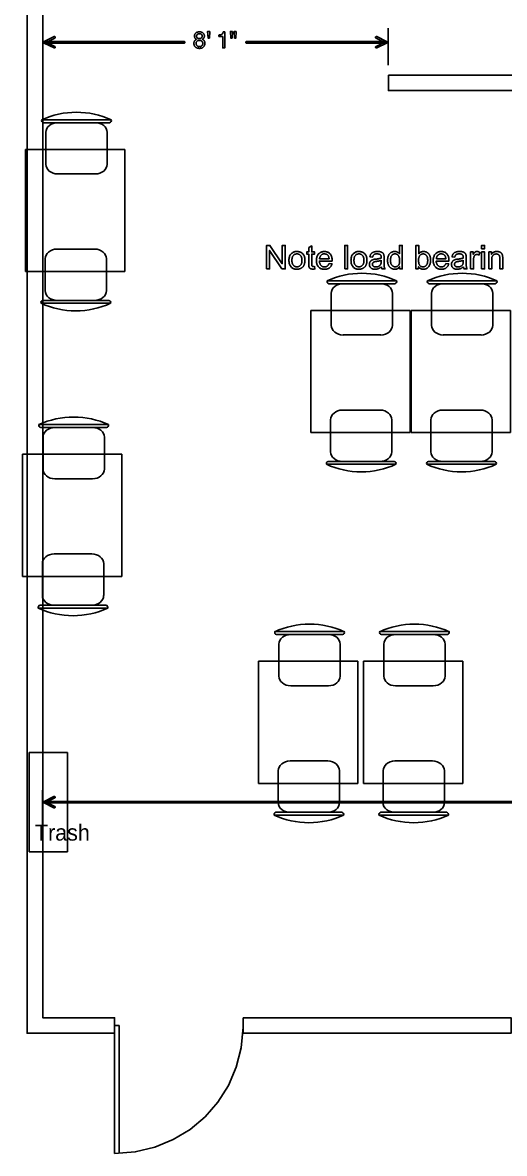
# Model space of a CAD drawing. Header units: inches. Extents: x -1 to 396, y -34 to 687.
# Drawn here: x -1.3 to 133.8, y -33.7 to 283.4 of the extents above; entities that cross this region are included whole.
import ezdxf

# ---------------------------------------------------------------- set-up
doc = ezdxf.new("R2010")
doc.units = ezdxf.units.IN
doc.header["$MEASUREMENT"] = 0
for name, color, linetype in [('AL_EQUIPMENT', 6, 'Continuous'), ('AL_LABELS', 1, 'Continuous'), ('AL_LINEWORK', 30, 'Continuous'), ('DIMENSIONS', 9, 'Continuous'), ('DOORS', 3, 'Continuous'), ('NOTES', 1, 'Continuous'), ('WALLS', 7, 'Continuous'), ('WINDOWS', 5, 'Continuous')]:
    doc.layers.add(name, color=color, linetype=linetype)

# ---------------------------------------------------------------- blocks, each defined once
blk = doc.blocks.new('AL_Table_2_Top', base_point=(558.22, -1036.11))
for p, q in [((540.12, -1024.25), (540.12, -1047.96)), ((540.12, -1024.25), (575.7, -1024.25)), ((575.7, -1024.25), (575.7, -1047.96)), ((531.47, -1044.06), (531.47, -1027.47)), ((532.33, -1043.63), (532.33, -1027.9)), ((535.13, -1028.45), (544.68, -1028.45)), ((581.31, -1028.61), (571.76, -1028.61)), ((584.1, -1028.07), (584.1, -1043.8)), ((584.96, -1027.64), (584.96, -1044.23)), ((547.27, -1040.27), (547.27, -1031.26)), ((569.16, -1031.43), (569.16, -1040.44)), ((535.13, -1043.09), (544.68, -1043.09)), ((581.31, -1043.25), (571.76, -1043.25)), ((540.12, -1047.96), (575.7, -1047.96))]:
    blk.add_line(p, q)
for centre, radius, start, end in [((546, -1035.77), 16.72, 150.2762, 209.7238), ((531.68, -1028.13), 0.685, 19.1426, 107.9912), ((535.11, -1031.23), 2.78, 89.773, 181.1087), ((544.4, -1031.33), 2.88, 1.3036, 89.5947), ((572.04, -1031.49), 2.88, 90.4055, 178.7039), ((581.32, -1031.4), 2.78, 358.8835, 90.2271), ((584.75, -1028.29), 0.685, 72.0088, 160.8574), ((570.44, -1035.93), 16.72, 330.2762, 29.7238), ((535.11, -1040.3), 2.78, 178.8913, 270.227), ((544.4, -1040.21), 2.88, 270.4053, 358.6964), ((572.04, -1040.37), 2.88, 181.3036, 269.5947), ((581.32, -1040.47), 2.78, 269.773, 1.1087), ((531.68, -1043.41), 0.685, 252.0192, 340.8877), ((584.75, -1043.57), 0.685, 199.1426, 287.9912)]:
    blk.add_arc(centre, radius, start, end)

msp = doc.modelspace()

# ---------------------------------------------------------------- linework, layer by layer
at = {"layer": 'AL_LINEWORK'}
for p, q in [((0.52, 50.87), (0.52, 78.72)), ((0.52, 78.72), (11.29, 78.72)), ((11.29, 78.72), (11.29, 50.87)), ((11.29, 50.87), (0.52, 50.87))]:
    msp.add_line(p, q, dxfattribs=at)
at = {"layer": 'DIMENSIONS'}
for points in [[(4.36, 271.45), (4.36, 281.86)], [(101.19, 271.45), (101.19, 281.86)], [(4.34, 58.36), (4.34, 68.13)], [(136.67, 65.03), (130.2, 65.03), (124.21, 65.03), (118.57, 65.03), (113.18, 65.03), (107.92, 65.03), (102.67, 65.03), (97.33, 65.03), (91.77, 65.03), (91.4, 65.03), (91.09, 65.03), (90.83, 65.03), (90.6, 65.03), (90.39, 65.03), (90.19, 65.03), (89.96, 65.03), (89.7, 65.03), (89.39, 65.03), (89.02, 65.03), (74.49, 65.03), (61.17, 65.03), (49.13, 65.03), (38.42, 65.03), (29.09, 65.03), (21.19, 65.03), (14.79, 65.03), (9.94, 65.03), (6.69, 65.03), (5.09, 65.03), (5.05, 65.03), (5.02, 65.02), (4.98, 65.01), (4.95, 64.99), (4.93, 64.97), (4.9, 64.94), (4.89, 64.91), (4.87, 64.88), (4.86, 64.84), (4.86, 64.8), (4.86, 64.77), (4.87, 64.73), (4.89, 64.7), (4.9, 64.67), (4.93, 64.64), (4.95, 64.62), (4.98, 64.6), (5.02, 64.59), (5.05, 64.58), (5.09, 64.57), (5.09, 64.57), (6.69, 64.57), (9.94, 64.57), (14.79, 64.57), (21.19, 64.57), (29.09, 64.57), (38.42, 64.57), (49.13, 64.57), (61.17, 64.57), (74.49, 64.57), (89.02, 64.57), (89.39, 64.57), (89.7, 64.57), (89.96, 64.57), (90.19, 64.57), (90.39, 64.57), (90.6, 64.57), (90.83, 64.57), (91.09, 64.57), (91.4, 64.57), (91.77, 64.57), (97.33, 64.57), (102.67, 64.57), (107.92, 64.57), (113.18, 64.57), (118.57, 64.57), (124.21, 64.57), (130.2, 64.57), (136.67, 64.57)]]:
    msp.add_lwpolyline(points, dxfattribs=at)
for points in [[(7.53, 279.47), (4.77, 278.09), (4.36, 277.89), (4.77, 277.68), (7.53, 276.3), (7.56, 276.29), (7.6, 276.28), (7.64, 276.28), (7.67, 276.28), (7.7, 276.29), (7.74, 276.3), (7.77, 276.32), (7.79, 276.34), (7.82, 276.37), (7.84, 276.4), (7.85, 276.44), (7.86, 276.47), (7.86, 276.51), (7.86, 276.55), (7.85, 276.58), (7.84, 276.61), (7.82, 276.64), (7.79, 276.67), (7.77, 276.69), (7.74, 276.71), (4.97, 278.09), (4.97, 277.68), (7.74, 279.06), (7.77, 279.08), (7.79, 279.1), (7.82, 279.13), (7.84, 279.16), (7.85, 279.19), (7.86, 279.23), (7.86, 279.26), (7.86, 279.3), (7.85, 279.34), (7.84, 279.37), (7.82, 279.4), (7.79, 279.43), (7.77, 279.45), (7.74, 279.47), (7.7, 279.49), (7.67, 279.49), (7.64, 279.5), (7.6, 279.49), (7.56, 279.49), (7.53, 279.47)], [(47.52, 278.7), (47.48, 278.72), (47.43, 278.74), (47.39, 278.76), (47.35, 278.79), (47.31, 278.81), (47.28, 278.83), (47.24, 278.86), (47.21, 278.88), (47.18, 278.91), (47.15, 278.94), (47.11, 278.99), (47.06, 279.04), (47.03, 279.1), (47, 279.16), (46.97, 279.22), (46.95, 279.29), (46.93, 279.36), (46.92, 279.43), (46.91, 279.51), (46.91, 279.59), (46.91, 279.69), (46.92, 279.78), (46.94, 279.88), (46.96, 279.97), (47, 280.06), (47.04, 280.14), (47.08, 280.22), (47.14, 280.3), (47.2, 280.38), (47.27, 280.45), (47.35, 280.52), (47.43, 280.58), (47.52, 280.64), (47.61, 280.69), (47.71, 280.73), (47.82, 280.76), (47.93, 280.78), (48.05, 280.8), (48.17, 280.81), (48.31, 280.82), (48.43, 280.81), (48.55, 280.8), (48.67, 280.78), (48.78, 280.76), (48.88, 280.73), (48.98, 280.69), (49.07, 280.65), (49.16, 280.6), (49.24, 280.54), (49.32, 280.47), (49.39, 280.41), (49.45, 280.33), (49.51, 280.26), (49.56, 280.18), (49.6, 280.1), (49.63, 280.02), (49.66, 279.94), (49.67, 279.86), (49.69, 279.77), (49.69, 279.68), (49.69, 279.59), (49.68, 279.52), (49.67, 279.44), (49.65, 279.37), (49.64, 279.3), (49.61, 279.23), (49.58, 279.17), (49.55, 279.11), (49.52, 279.05), (49.47, 278.99), (49.45, 278.97), (49.42, 278.94), (49.39, 278.91), (49.36, 278.88), (49.32, 278.85), (49.28, 278.82), (49.24, 278.79), (49.2, 278.76), (49.15, 278.73), (49.1, 278.71), (49.16, 278.68), (49.21, 278.65), (49.26, 278.62), (49.31, 278.6), (49.35, 278.57), (49.4, 278.54), (49.44, 278.51), (49.48, 278.48), (49.51, 278.44), (49.54, 278.41), (49.6, 278.35), (49.65, 278.28), (49.7, 278.2), (49.74, 278.13), (49.77, 278.05), (49.8, 277.96), (49.82, 277.88), (49.83, 277.79), (49.84, 277.69), (49.84, 277.59), (49.84, 277.48), (49.83, 277.36), (49.81, 277.25), (49.78, 277.15), (49.74, 277.04), (49.7, 276.94), (49.65, 276.85), (49.59, 276.76), (49.52, 276.67), (49.44, 276.58), (49.36, 276.51), (49.27, 276.44), (49.17, 276.37), (49.07, 276.32), (48.96, 276.27), (48.85, 276.24), (48.72, 276.21), (48.59, 276.19), (48.46, 276.18), (48.31, 276.17), (48.19, 276.17), (48.06, 276.19), (47.94, 276.2), (47.82, 276.23), (47.71, 276.26), (47.6, 276.3), (47.49, 276.35), (47.39, 276.4), (47.3, 276.46), (47.2, 276.53), (47.12, 276.6), (47.04, 276.68), (46.97, 276.77), (46.91, 276.86), (46.86, 276.97), (46.82, 277.07), (46.79, 277.19), (46.77, 277.31), (46.75, 277.43), (46.75, 277.56), (46.75, 277.64), (46.76, 277.72), (46.77, 277.79), (46.78, 277.87), (46.8, 277.94), (46.82, 278), (46.84, 278.07), (46.87, 278.13), (46.91, 278.19), (46.94, 278.25), (46.98, 278.31), (47.03, 278.37), (47.08, 278.42), (47.13, 278.47), (47.19, 278.51), (47.25, 278.55), (47.31, 278.59), (47.38, 278.63), (47.45, 278.67), (47.52, 278.7)], [(48.29, 278.92), (48.37, 278.92), (48.44, 278.92), (48.5, 278.94), (48.57, 278.95), (48.63, 278.97), (48.68, 278.99), (48.74, 279.02), (48.79, 279.05), (48.83, 279.09), (48.88, 279.13), (48.92, 279.17), (48.95, 279.21), (48.98, 279.26), (49.01, 279.31), (49.04, 279.35), (49.05, 279.41), (49.07, 279.46), (49.08, 279.51), (49.09, 279.57), (49.09, 279.62), (49.09, 279.67), (49.08, 279.72), (49.07, 279.77), (49.06, 279.82), (49.04, 279.87), (49.02, 279.91), (48.99, 279.96), (48.96, 280), (48.93, 280.04), (48.89, 280.09), (48.84, 280.13), (48.8, 280.16), (48.75, 280.19), (48.69, 280.22), (48.63, 280.24), (48.57, 280.26), (48.5, 280.28), (48.43, 280.29), (48.35, 280.29), (48.27, 280.3), (48.19, 280.29), (48.12, 280.29), (48.05, 280.28), (47.98, 280.26), (47.92, 280.24), (47.86, 280.22), (47.81, 280.19), (47.76, 280.16), (47.72, 280.13), (47.68, 280.09), (47.65, 280.04), (47.62, 280), (47.59, 279.95), (47.57, 279.91), (47.55, 279.86), (47.53, 279.81), (47.52, 279.76), (47.51, 279.7), (47.5, 279.65), (47.5, 279.59), (47.5, 279.53), (47.51, 279.47), (47.52, 279.41), (47.54, 279.36), (47.56, 279.31), (47.58, 279.26), (47.62, 279.22), (47.65, 279.17), (47.69, 279.13), (47.74, 279.1), (47.78, 279.06), (47.83, 279.03), (47.89, 279), (47.94, 278.98), (47.99, 278.96), (48.05, 278.94), (48.11, 278.93), (48.17, 278.92), (48.23, 278.92), (48.29, 278.92)], [(51.19, 280.92), (51.08, 279.07), (50.72, 279.07), (50.61, 280.92), (51.19, 280.92)], [(53.76, 279.49), (53.76, 279.92), (53.88, 279.94), (53.99, 279.95), (54.09, 279.97), (54.19, 279.98), (54.28, 280), (54.36, 280.02), (54.43, 280.05), (54.5, 280.07), (54.56, 280.09), (54.61, 280.12), (54.66, 280.15), (54.71, 280.19), (54.75, 280.24), (54.79, 280.3), (54.82, 280.36), (54.86, 280.43), (54.89, 280.51), (54.92, 280.59), (54.95, 280.68), (54.98, 280.78), (55.42, 280.78), (55.42, 276.3), (54.82, 276.3), (54.82, 279.49), (53.76, 279.49)], [(57.55, 280.92), (57.46, 279.07), (57.08, 279.07), (56.98, 280.92), (57.55, 280.92)], [(58.63, 280.92), (58.53, 279.07), (58.15, 279.07), (58.06, 280.92), (58.63, 280.92)], [(98.02, 276.3), (100.78, 277.68), (101.19, 277.89), (100.78, 278.09), (98.02, 279.47), (97.99, 279.49), (97.95, 279.49), (97.92, 279.5), (97.88, 279.49), (97.85, 279.49), (97.81, 279.47), (97.78, 279.45), (97.76, 279.43), (97.73, 279.4), (97.71, 279.37), (97.7, 279.34), (97.69, 279.3), (97.69, 279.26), (97.69, 279.23), (97.7, 279.19), (97.71, 279.16), (97.73, 279.13), (97.76, 279.1), (97.78, 279.08), (97.82, 279.06), (100.58, 277.68), (100.58, 278.09), (97.82, 276.71), (97.78, 276.69), (97.76, 276.67), (97.73, 276.64), (97.71, 276.61), (97.7, 276.58), (97.69, 276.55), (97.69, 276.51), (97.69, 276.47), (97.7, 276.44), (97.71, 276.4), (97.73, 276.37), (97.76, 276.34), (97.78, 276.32), (97.81, 276.3), (97.85, 276.29), (97.88, 276.28), (97.92, 276.28), (97.95, 276.28), (97.99, 276.29), (98.02, 276.3)], [(5.1, 277.66), (5.53, 277.66), (6.21, 277.66), (7.18, 277.66), (8.45, 277.66), (10.07, 277.66), (12.07, 277.66), (14.48, 277.66), (17.34, 277.66), (20.66, 277.66), (24.49, 277.66), (26.48, 277.66), (28.11, 277.66), (29.46, 277.66), (30.62, 277.66), (31.66, 277.66), (32.66, 277.66), (33.71, 277.66), (34.88, 277.66), (36.25, 277.66), (37.91, 277.66), (39.23, 277.66), (40.3, 277.66), (41.15, 277.66), (41.81, 277.66), (42.33, 277.66), (42.74, 277.66), (43.08, 277.66), (43.38, 277.66), (43.68, 277.66), (44.01, 277.66), (44.05, 277.66), (44.08, 277.67), (44.12, 277.68), (44.15, 277.7), (44.17, 277.72), (44.2, 277.75), (44.22, 277.78), (44.23, 277.81), (44.24, 277.85), (44.24, 277.89), (44.24, 277.92), (44.23, 277.96), (44.22, 277.99), (44.2, 278.02), (44.17, 278.05), (44.15, 278.07), (44.12, 278.09), (44.08, 278.11), (44.05, 278.11), (44.01, 278.12), (43.68, 278.12), (43.38, 278.12), (43.08, 278.12), (42.74, 278.12), (42.33, 278.12), (41.81, 278.12), (41.15, 278.12), (40.3, 278.12), (39.23, 278.12), (37.91, 278.12), (36.25, 278.12), (34.88, 278.12), (33.71, 278.12), (32.66, 278.12), (31.66, 278.12), (30.62, 278.12), (29.46, 278.12), (28.11, 278.12), (26.48, 278.12), (24.49, 278.12), (20.66, 278.12), (17.34, 278.12), (14.48, 278.12), (12.07, 278.12), (10.07, 278.12), (8.45, 278.12), (7.18, 278.12), (6.21, 278.12), (5.53, 278.12), (5.1, 278.12), (5.06, 278.11), (5.03, 278.11), (5, 278.09), (4.97, 278.07), (4.94, 278.05), (4.92, 278.02), (4.9, 277.99), (4.88, 277.96), (4.88, 277.92), (4.87, 277.89), (4.88, 277.85), (4.88, 277.81), (4.9, 277.78), (4.92, 277.75), (4.94, 277.72), (4.97, 277.7), (5, 277.68), (5.03, 277.67), (5.06, 277.66), (5.1, 277.66)], [(48.33, 276.69), (48.4, 276.69), (48.48, 276.7), (48.55, 276.71), (48.62, 276.72), (48.69, 276.74), (48.75, 276.76), (48.81, 276.79), (48.87, 276.82), (48.93, 276.86), (48.98, 276.9), (49.03, 276.94), (49.07, 276.99), (49.11, 277.05), (49.15, 277.1), (49.17, 277.16), (49.2, 277.23), (49.22, 277.3), (49.23, 277.37), (49.24, 277.45), (49.24, 277.53), (49.24, 277.62), (49.23, 277.7), (49.21, 277.78), (49.2, 277.85), (49.17, 277.92), (49.14, 277.98), (49.11, 278.04), (49.07, 278.1), (49.02, 278.15), (48.97, 278.2), (48.92, 278.24), (48.86, 278.28), (48.8, 278.31), (48.73, 278.34), (48.67, 278.37), (48.6, 278.39), (48.52, 278.4), (48.45, 278.41), (48.37, 278.42), (48.29, 278.42), (48.21, 278.42), (48.13, 278.41), (48.06, 278.4), (47.99, 278.39), (47.92, 278.36), (47.85, 278.34), (47.79, 278.31), (47.73, 278.27), (47.68, 278.24), (47.62, 278.19), (47.58, 278.14), (47.53, 278.09), (47.49, 278.04), (47.46, 277.98), (47.43, 277.92), (47.41, 277.85), (47.39, 277.78), (47.38, 277.71), (47.37, 277.63), (47.37, 277.55), (47.37, 277.48), (47.38, 277.41), (47.39, 277.35), (47.41, 277.28), (47.43, 277.22), (47.45, 277.16), (47.48, 277.11), (47.52, 277.05), (47.56, 277), (47.6, 276.94), (47.65, 276.89), (47.71, 276.85), (47.77, 276.81), (47.83, 276.78), (47.9, 276.75), (47.98, 276.73), (48.06, 276.71), (48.14, 276.7), (48.23, 276.69), (48.33, 276.69)], [(100.45, 278.12), (100.02, 278.12), (99.34, 278.12), (98.38, 278.12), (97.1, 278.12), (95.48, 278.12), (93.48, 278.12), (91.07, 278.12), (88.22, 278.12), (84.89, 278.12), (81.06, 278.12), (79.07, 278.12), (77.44, 278.12), (76.09, 278.12), (74.93, 278.12), (73.89, 278.12), (72.89, 278.12), (71.85, 278.12), (70.68, 278.12), (69.3, 278.12), (67.64, 278.12), (66.32, 278.12), (65.25, 278.12), (64.4, 278.12), (63.74, 278.12), (63.22, 278.12), (62.81, 278.12), (62.47, 278.12), (62.17, 278.12), (61.88, 278.12), (61.54, 278.12), (61.5, 278.11), (61.47, 278.11), (61.43, 278.09), (61.4, 278.07), (61.38, 278.05), (61.35, 278.02), (61.34, 277.99), (61.32, 277.96), (61.31, 277.92), (61.31, 277.89), (61.31, 277.85), (61.32, 277.81), (61.34, 277.78), (61.35, 277.75), (61.38, 277.72), (61.4, 277.7), (61.43, 277.68), (61.47, 277.67), (61.5, 277.66), (61.54, 277.66), (61.88, 277.66), (62.17, 277.66), (62.47, 277.66), (62.81, 277.66), (63.22, 277.66), (63.74, 277.66), (64.4, 277.66), (65.25, 277.66), (66.32, 277.66), (67.64, 277.66), (69.3, 277.66), (70.68, 277.66), (71.85, 277.66), (72.89, 277.66), (73.89, 277.66), (74.93, 277.66), (76.09, 277.66), (77.44, 277.66), (79.07, 277.66), (81.06, 277.66), (84.89, 277.66), (88.22, 277.66), (91.07, 277.66), (93.48, 277.66), (95.48, 277.66), (97.1, 277.66), (98.38, 277.66), (99.34, 277.66), (100.02, 277.66), (100.45, 277.66), (100.49, 277.66), (100.52, 277.67), (100.55, 277.68), (100.58, 277.7), (100.61, 277.72), (100.63, 277.75), (100.65, 277.78), (100.67, 277.81), (100.68, 277.85), (100.68, 277.89), (100.68, 277.92), (100.67, 277.96), (100.65, 277.99), (100.63, 278.02), (100.61, 278.05), (100.58, 278.07), (100.55, 278.09), (100.52, 278.11), (100.49, 278.11), (100.45, 278.12)], [(7.52, 66.39), (4.76, 65.01), (4.35, 64.8), (4.76, 64.6), (7.52, 63.22), (7.55, 63.2), (7.59, 63.2), (7.62, 63.19), (7.66, 63.2), (7.69, 63.21), (7.73, 63.22), (7.76, 63.24), (7.78, 63.26), (7.81, 63.29), (7.83, 63.32), (7.84, 63.36), (7.85, 63.39), (7.85, 63.43), (7.85, 63.46), (7.84, 63.5), (7.82, 63.53), (7.81, 63.56), (7.78, 63.59), (7.75, 63.61), (7.72, 63.63), (4.96, 65.01), (4.96, 64.6), (7.72, 65.98), (7.75, 66), (7.78, 66.02), (7.81, 66.05), (7.82, 66.08), (7.84, 66.11), (7.85, 66.15), (7.85, 66.18), (7.85, 66.22), (7.84, 66.25), (7.83, 66.29), (7.81, 66.32), (7.78, 66.35), (7.76, 66.37), (7.72, 66.39), (7.69, 66.4), (7.66, 66.41), (7.62, 66.41), (7.59, 66.41), (7.55, 66.4), (7.52, 66.39)]]:
    msp.add_lwpolyline(points, close=True, dxfattribs=at)
at = {"layer": 'DOORS'}
for points in [[(24.53, -33.69), (24.53, 2.18)], [(24.53, -33.69), (24.53, -33.69), (30.32, -33.27), (35.83, -31.96), (40.97, -29.84), (45.68, -26.98), (49.87, -23.44), (53.47, -19.31), (56.42, -14.65), (58.63, -9.55), (60.03, -4.07), (60.54, 1.72), (60.54, 1.77), (60.54, 1.81), (60.55, 1.86), (60.55, 1.9), (60.55, 1.95), (60.55, 1.99), (60.55, 2.04), (60.55, 2.08), (60.55, 2.13), (60.55, 2.18)], [(25.83, -33.67), (25.83, 2.18)]]:
    msp.add_lwpolyline(points, dxfattribs=at)
at = {"layer": 'NOTES'}
for points in [[(67.15, 214.34), (67.15, 220.93), (68.05, 220.93), (71.51, 215.76), (71.51, 220.93), (72.34, 220.93), (72.34, 214.34), (71.45, 214.34), (67.99, 219.52), (67.99, 214.34), (67.15, 214.34)], [(73.4, 216.73), (73.41, 216.98), (73.43, 217.23), (73.47, 217.46), (73.52, 217.68), (73.59, 217.88), (73.67, 218.07), (73.76, 218.25), (73.88, 218.41), (74, 218.56), (74.14, 218.69), (74.27, 218.79), (74.4, 218.88), (74.53, 218.96), (74.68, 219.03), (74.82, 219.09), (74.98, 219.14), (75.13, 219.17), (75.3, 219.2), (75.47, 219.21), (75.64, 219.22), (75.83, 219.21), (76.02, 219.19), (76.2, 219.16), (76.37, 219.12), (76.54, 219.06), (76.69, 218.99), (76.84, 218.9), (76.99, 218.81), (77.12, 218.7), (77.25, 218.58), (77.37, 218.44), (77.47, 218.3), (77.57, 218.14), (77.65, 217.98), (77.72, 217.81), (77.77, 217.62), (77.82, 217.43), (77.85, 217.23), (77.87, 217.02), (77.87, 216.79), (77.87, 216.61), (77.86, 216.44), (77.85, 216.28), (77.83, 216.12), (77.8, 215.97), (77.77, 215.83), (77.74, 215.7), (77.7, 215.57), (77.65, 215.45), (77.6, 215.35), (77.54, 215.24), (77.48, 215.14), (77.41, 215.05), (77.34, 214.96), (77.26, 214.88), (77.18, 214.8), (77.09, 214.72), (76.99, 214.65), (76.9, 214.59), (76.79, 214.53), (76.69, 214.47), (76.58, 214.42), (76.47, 214.38), (76.36, 214.34), (76.24, 214.31), (76.13, 214.28), (76.01, 214.26), (75.89, 214.24), (75.77, 214.24), (75.64, 214.23), (75.44, 214.24), (75.26, 214.26), (75.07, 214.29), (74.9, 214.34), (74.74, 214.39), (74.58, 214.46), (74.43, 214.55), (74.28, 214.64), (74.15, 214.75), (74.02, 214.88), (73.9, 215.01), (73.8, 215.16), (73.71, 215.31), (73.63, 215.48), (73.56, 215.66), (73.5, 215.85), (73.46, 216.05), (73.43, 216.27), (73.41, 216.49), (73.4, 216.73)], [(80.59, 215.06), (80.7, 214.35), (80.64, 214.34), (80.57, 214.32), (80.51, 214.31), (80.44, 214.3), (80.38, 214.3), (80.32, 214.29), (80.26, 214.28), (80.2, 214.28), (80.15, 214.28), (80.09, 214.28), (80.01, 214.28), (79.92, 214.28), (79.85, 214.29), (79.77, 214.3), (79.7, 214.31), (79.64, 214.33), (79.57, 214.35), (79.52, 214.37), (79.46, 214.39), (79.41, 214.42), (79.36, 214.45), (79.32, 214.48), (79.28, 214.51), (79.24, 214.54), (79.2, 214.58), (79.17, 214.62), (79.14, 214.66), (79.11, 214.7), (79.09, 214.74), (79.07, 214.78), (79.05, 214.83), (79.03, 214.89), (79.02, 214.96), (79.01, 215.05), (78.99, 215.14), (78.99, 215.24), (78.98, 215.35), (78.97, 215.47), (78.97, 215.6), (78.97, 215.74), (78.97, 218.48), (78.38, 218.48), (78.38, 219.11), (78.97, 219.11), (78.97, 220.29), (79.77, 220.78), (79.77, 219.11), (80.59, 219.11), (80.59, 218.48), (79.77, 218.48), (79.77, 215.69), (79.77, 215.63), (79.78, 215.56), (79.78, 215.51), (79.78, 215.46), (79.78, 215.41), (79.79, 215.37), (79.8, 215.33), (79.8, 215.3), (79.81, 215.27), (79.82, 215.25), (79.83, 215.23), (79.84, 215.21), (79.85, 215.19), (79.86, 215.18), (79.87, 215.16), (79.89, 215.14), (79.9, 215.13), (79.92, 215.12), (79.94, 215.1), (79.96, 215.09), (79.98, 215.08), (80, 215.07), (80.02, 215.06), (80.05, 215.05), (80.07, 215.05), (80.1, 215.04), (80.13, 215.04), (80.16, 215.04), (80.2, 215.03), (80.23, 215.03), (80.26, 215.03), (80.29, 215.03), (80.32, 215.04), (80.35, 215.04), (80.39, 215.04), (80.42, 215.04), (80.46, 215.05), (80.5, 215.05), (80.54, 215.06), (80.59, 215.06)], [(84.64, 215.88), (85.48, 215.77), (85.44, 215.63), (85.39, 215.49), (85.33, 215.36), (85.27, 215.24), (85.2, 215.12), (85.12, 215.01), (85.04, 214.91), (84.95, 214.81), (84.85, 214.72), (84.75, 214.64), (84.64, 214.56), (84.52, 214.49), (84.4, 214.43), (84.27, 214.38), (84.14, 214.33), (84, 214.3), (83.85, 214.27), (83.7, 214.25), (83.54, 214.24), (83.38, 214.23), (83.18, 214.24), (82.98, 214.26), (82.79, 214.29), (82.61, 214.34), (82.44, 214.39), (82.28, 214.47), (82.13, 214.55), (81.98, 214.65), (81.85, 214.76), (81.72, 214.88), (81.61, 215.01), (81.5, 215.16), (81.41, 215.31), (81.33, 215.48), (81.26, 215.65), (81.21, 215.84), (81.16, 216.03), (81.13, 216.24), (81.11, 216.46), (81.11, 216.69), (81.11, 216.92), (81.13, 217.15), (81.16, 217.36), (81.21, 217.56), (81.26, 217.76), (81.33, 217.94), (81.41, 218.11), (81.51, 218.27), (81.61, 218.42), (81.73, 218.55), (81.86, 218.68), (81.99, 218.79), (82.13, 218.89), (82.28, 218.98), (82.44, 219.05), (82.61, 219.11), (82.78, 219.16), (82.96, 219.19), (83.14, 219.21), (83.34, 219.22), (83.52, 219.21), (83.71, 219.19), (83.88, 219.16), (84.05, 219.12), (84.21, 219.06), (84.36, 218.99), (84.5, 218.9), (84.64, 218.8), (84.78, 218.69), (84.9, 218.57), (85.02, 218.43), (85.12, 218.29), (85.21, 218.13), (85.29, 217.96), (85.35, 217.78), (85.41, 217.6), (85.45, 217.4), (85.48, 217.19), (85.5, 216.97), (85.51, 216.74), (85.51, 216.72), (85.51, 216.7), (85.51, 216.69), (85.51, 216.67), (85.51, 216.65), (85.5, 216.62), (85.5, 216.6), (85.5, 216.57), (85.5, 216.55), (85.5, 216.52), (81.94, 216.52), (81.96, 216.37), (81.98, 216.22), (82, 216.08), (82.04, 215.95), (82.08, 215.83), (82.13, 215.71), (82.18, 215.6), (82.24, 215.5), (82.31, 215.4), (82.39, 215.32), (82.47, 215.24), (82.56, 215.17), (82.65, 215.1), (82.74, 215.05), (82.84, 215), (82.94, 214.96), (83.05, 214.94), (83.16, 214.91), (83.27, 214.9), (83.39, 214.9), (83.47, 214.9), (83.56, 214.91), (83.64, 214.92), (83.72, 214.94), (83.8, 214.96), (83.87, 214.98), (83.94, 215.01), (84.01, 215.05), (84.08, 215.09), (84.15, 215.13), (84.21, 215.18), (84.27, 215.24), (84.32, 215.3), (84.38, 215.36), (84.43, 215.43), (84.48, 215.51), (84.52, 215.6), (84.57, 215.68), (84.61, 215.78), (84.64, 215.88)], [(89.03, 214.34), (89.03, 220.93), (89.84, 220.93), (89.84, 214.34), (89.03, 214.34)], [(90.79, 216.73), (90.8, 216.98), (90.82, 217.23), (90.86, 217.46), (90.91, 217.68), (90.98, 217.88), (91.06, 218.07), (91.16, 218.25), (91.27, 218.41), (91.39, 218.56), (91.53, 218.69), (91.66, 218.79), (91.79, 218.88), (91.92, 218.96), (92.07, 219.03), (92.21, 219.09), (92.37, 219.14), (92.52, 219.17), (92.69, 219.2), (92.86, 219.21), (93.03, 219.22), (93.22, 219.21), (93.41, 219.19), (93.59, 219.16), (93.76, 219.12), (93.93, 219.06), (94.08, 218.99), (94.23, 218.9), (94.38, 218.81), (94.51, 218.7), (94.64, 218.58), (94.76, 218.44), (94.86, 218.3), (94.96, 218.14), (95.04, 217.98), (95.11, 217.81), (95.16, 217.62), (95.21, 217.43), (95.24, 217.23), (95.26, 217.02), (95.26, 216.79), (95.26, 216.61), (95.25, 216.44), (95.24, 216.28), (95.22, 216.12), (95.2, 215.97), (95.16, 215.83), (95.13, 215.7), (95.09, 215.57), (95.04, 215.45), (94.99, 215.35), (94.93, 215.24), (94.87, 215.14), (94.8, 215.05), (94.73, 214.96), (94.65, 214.88), (94.57, 214.8), (94.48, 214.72), (94.38, 214.65), (94.29, 214.59), (94.18, 214.53), (94.08, 214.47), (93.97, 214.42), (93.86, 214.38), (93.75, 214.34), (93.63, 214.31), (93.52, 214.28), (93.4, 214.26), (93.28, 214.24), (93.16, 214.24), (93.03, 214.23), (92.83, 214.24), (92.65, 214.26), (92.46, 214.29), (92.29, 214.34), (92.13, 214.39), (91.97, 214.46), (91.82, 214.55), (91.67, 214.64), (91.54, 214.75), (91.41, 214.88), (91.29, 215.01), (91.19, 215.16), (91.1, 215.31), (91.02, 215.48), (90.95, 215.66), (90.89, 215.85), (90.85, 216.05), (90.82, 216.27), (90.8, 216.49), (90.79, 216.73)], [(99.33, 214.93), (99.24, 214.86), (99.15, 214.79), (99.06, 214.72), (98.97, 214.66), (98.88, 214.6), (98.8, 214.55), (98.71, 214.5), (98.63, 214.46), (98.54, 214.42), (98.46, 214.39), (98.38, 214.36), (98.29, 214.33), (98.21, 214.31), (98.12, 214.29), (98.03, 214.27), (97.94, 214.26), (97.85, 214.25), (97.76, 214.24), (97.66, 214.23), (97.57, 214.23), (97.42, 214.24), (97.27, 214.25), (97.13, 214.27), (97, 214.29), (96.87, 214.33), (96.76, 214.37), (96.65, 214.42), (96.54, 214.48), (96.45, 214.54), (96.36, 214.62), (96.28, 214.7), (96.21, 214.78), (96.15, 214.87), (96.09, 214.96), (96.04, 215.05), (96.01, 215.16), (95.98, 215.26), (95.96, 215.37), (95.94, 215.48), (95.94, 215.6), (95.94, 215.67), (95.94, 215.74), (95.95, 215.8), (95.96, 215.87), (95.98, 215.93), (96, 216), (96.02, 216.06), (96.04, 216.12), (96.07, 216.18), (96.1, 216.24), (96.13, 216.3), (96.17, 216.35), (96.2, 216.4), (96.24, 216.45), (96.28, 216.5), (96.32, 216.55), (96.37, 216.59), (96.42, 216.63), (96.46, 216.67), (96.52, 216.7), (96.57, 216.74), (96.62, 216.77), (96.68, 216.8), (96.73, 216.83), (96.79, 216.86), (96.85, 216.88), (96.91, 216.91), (96.97, 216.93), (97.03, 216.95), (97.1, 216.97), (97.15, 216.98), (97.2, 216.99), (97.26, 217.01), (97.33, 217.02), (97.4, 217.03), (97.47, 217.04), (97.55, 217.05), (97.63, 217.07), (97.72, 217.08), (97.82, 217.09), (98.01, 217.11), (98.19, 217.14), (98.36, 217.16), (98.52, 217.19), (98.67, 217.22), (98.81, 217.25), (98.93, 217.28), (99.05, 217.31), (99.16, 217.34), (99.26, 217.37), (99.26, 217.4), (99.26, 217.43), (99.26, 217.46), (99.26, 217.48), (99.26, 217.5), (99.26, 217.52), (99.26, 217.54), (99.26, 217.56), (99.26, 217.57), (99.26, 217.58), (99.26, 217.68), (99.25, 217.77), (99.24, 217.85), (99.23, 217.93), (99.21, 218), (99.18, 218.07), (99.15, 218.13), (99.12, 218.18), (99.08, 218.23), (99.03, 218.28), (98.97, 218.33), (98.9, 218.38), (98.82, 218.42), (98.74, 218.45), (98.65, 218.48), (98.55, 218.51), (98.45, 218.53), (98.34, 218.54), (98.23, 218.55), (98.11, 218.55), (98, 218.55), (97.9, 218.54), (97.8, 218.53), (97.7, 218.52), (97.62, 218.5), (97.54, 218.48), (97.46, 218.45), (97.39, 218.42), (97.33, 218.39), (97.27, 218.35), (97.22, 218.31), (97.17, 218.26), (97.12, 218.2), (97.08, 218.14), (97.03, 218.07), (96.99, 218), (96.96, 217.92), (96.93, 217.83), (96.9, 217.74), (96.87, 217.64), (96.08, 217.75), (96.1, 217.85), (96.13, 217.95), (96.15, 218.04), (96.19, 218.13), (96.22, 218.21), (96.26, 218.29), (96.3, 218.37), (96.34, 218.44), (96.38, 218.51), (96.43, 218.57), (96.48, 218.63), (96.54, 218.69), (96.6, 218.75), (96.67, 218.8), (96.73, 218.85), (96.81, 218.89), (96.89, 218.94), (96.97, 218.98), (97.06, 219.02), (97.15, 219.05), (97.24, 219.08), (97.34, 219.11), (97.44, 219.14), (97.54, 219.16), (97.65, 219.18), (97.76, 219.19), (97.87, 219.2), (97.99, 219.21), (98.11, 219.22), (98.23, 219.22), (98.35, 219.22), (98.46, 219.21), (98.58, 219.21), (98.68, 219.2), (98.78, 219.18), (98.88, 219.17), (98.97, 219.15), (99.06, 219.13), (99.14, 219.1), (99.22, 219.08), (99.3, 219.05), (99.37, 219.02), (99.43, 218.98), (99.5, 218.95), (99.55, 218.91), (99.61, 218.88), (99.66, 218.84), (99.7, 218.8), (99.75, 218.76), (99.78, 218.71), (99.82, 218.67), (99.85, 218.62), (99.88, 218.57), (99.91, 218.52), (99.94, 218.47), (99.96, 218.41), (99.98, 218.35), (100, 218.29), (100.02, 218.23), (100.04, 218.16), (100.04, 218.12), (100.05, 218.07), (100.06, 218.01), (100.06, 217.95), (100.07, 217.87), (100.07, 217.8), (100.07, 217.71), (100.07, 217.62), (100.08, 217.52), (100.08, 217.42), (100.08, 216.34), (100.08, 216.12), (100.08, 215.92), (100.08, 215.74), (100.08, 215.57), (100.09, 215.42), (100.09, 215.29), (100.1, 215.17), (100.11, 215.07), (100.12, 214.98), (100.13, 214.91), (100.14, 214.85), (100.15, 214.8), (100.17, 214.74), (100.18, 214.68), (100.2, 214.62), (100.23, 214.56), (100.25, 214.51), (100.27, 214.45), (100.3, 214.4), (100.33, 214.34), (99.49, 214.34), (99.46, 214.39), (99.44, 214.45), (99.42, 214.5), (99.4, 214.56), (99.38, 214.61), (99.37, 214.67), (99.36, 214.74), (99.34, 214.8), (99.33, 214.86), (99.33, 214.93)], [(104.42, 214.34), (104.42, 214.94), (104.33, 214.81), (104.23, 214.69), (104.11, 214.58), (103.99, 214.49), (103.86, 214.41), (103.73, 214.35), (103.58, 214.3), (103.43, 214.26), (103.26, 214.24), (103.09, 214.23), (102.98, 214.24), (102.87, 214.25), (102.76, 214.26), (102.65, 214.28), (102.54, 214.31), (102.44, 214.35), (102.34, 214.39), (102.24, 214.43), (102.14, 214.49), (102.04, 214.55), (101.95, 214.61), (101.86, 214.68), (101.77, 214.76), (101.69, 214.84), (101.62, 214.92), (101.54, 215.01), (101.48, 215.11), (101.41, 215.21), (101.35, 215.32), (101.3, 215.43), (101.25, 215.54), (101.21, 215.66), (101.17, 215.78), (101.13, 215.9), (101.1, 216.03), (101.08, 216.16), (101.06, 216.3), (101.05, 216.44), (101.04, 216.58), (101.04, 216.72), (101.04, 216.86), (101.05, 217), (101.06, 217.14), (101.08, 217.27), (101.1, 217.4), (101.12, 217.53), (101.15, 217.66), (101.19, 217.78), (101.23, 217.9), (101.28, 218.02), (101.33, 218.13), (101.38, 218.24), (101.44, 218.34), (101.5, 218.44), (101.57, 218.53), (101.65, 218.62), (101.73, 218.7), (101.81, 218.78), (101.9, 218.85), (101.99, 218.91), (102.09, 218.97), (102.18, 219.02), (102.29, 219.07), (102.39, 219.11), (102.49, 219.14), (102.6, 219.17), (102.71, 219.19), (102.82, 219.21), (102.94, 219.22), (103.05, 219.22), (103.14, 219.22), (103.22, 219.21), (103.3, 219.2), (103.38, 219.19), (103.46, 219.17), (103.54, 219.15), (103.61, 219.13), (103.68, 219.1), (103.75, 219.07), (103.82, 219.04), (103.89, 219), (103.95, 218.96), (104.01, 218.92), (104.07, 218.87), (104.13, 218.83), (104.18, 218.78), (104.23, 218.73), (104.28, 218.68), (104.33, 218.62), (104.37, 218.56), (104.37, 220.93), (105.17, 220.93), (105.17, 214.34), (104.42, 214.34)], [(109.75, 214.34), (109, 214.34), (109, 220.93), (109.81, 220.93), (109.81, 218.58), (109.91, 218.7), (110.02, 218.81), (110.14, 218.91), (110.26, 218.99), (110.39, 219.06), (110.52, 219.12), (110.66, 219.16), (110.81, 219.19), (110.96, 219.21), (111.11, 219.22), (111.2, 219.22), (111.29, 219.21), (111.37, 219.2), (111.46, 219.19), (111.54, 219.18), (111.63, 219.16), (111.71, 219.13), (111.79, 219.11), (111.87, 219.08), (111.95, 219.04), (112.02, 219.01), (112.1, 218.97), (112.17, 218.92), (112.24, 218.88), (112.31, 218.83), (112.37, 218.78), (112.43, 218.72), (112.49, 218.67), (112.54, 218.61), (112.59, 218.54), (112.64, 218.48), (112.69, 218.41), (112.74, 218.34), (112.78, 218.27), (112.82, 218.19), (112.86, 218.11), (112.9, 218.03), (112.93, 217.94), (112.96, 217.86), (112.99, 217.77), (113.02, 217.68), (113.04, 217.58), (113.06, 217.49), (113.08, 217.4), (113.1, 217.3), (113.11, 217.2), (113.12, 217.1), (113.13, 217), (113.13, 216.9), (113.14, 216.8), (113.13, 216.56), (113.11, 216.33), (113.08, 216.11), (113.04, 215.91), (112.98, 215.71), (112.92, 215.53), (112.84, 215.35), (112.75, 215.19), (112.64, 215.04), (112.53, 214.9), (112.41, 214.78), (112.28, 214.66), (112.14, 214.56), (112, 214.47), (111.86, 214.4), (111.71, 214.34), (111.56, 214.29), (111.4, 214.26), (111.24, 214.24), (111.07, 214.23), (110.91, 214.24), (110.75, 214.26), (110.6, 214.3), (110.46, 214.35), (110.32, 214.41), (110.19, 214.49), (110.07, 214.58), (109.95, 214.68), (109.85, 214.8), (109.75, 214.94), (109.75, 214.34)], [(117.39, 215.88), (118.22, 215.77), (118.18, 215.63), (118.13, 215.49), (118.07, 215.36), (118.01, 215.24), (117.94, 215.12), (117.86, 215.01), (117.78, 214.91), (117.69, 214.81), (117.59, 214.72), (117.49, 214.64), (117.38, 214.56), (117.26, 214.49), (117.14, 214.43), (117.01, 214.38), (116.88, 214.33), (116.74, 214.3), (116.59, 214.27), (116.44, 214.25), (116.29, 214.24), (116.12, 214.23), (115.92, 214.24), (115.72, 214.26), (115.53, 214.29), (115.35, 214.34), (115.18, 214.39), (115.02, 214.47), (114.87, 214.55), (114.73, 214.65), (114.59, 214.76), (114.46, 214.88), (114.35, 215.01), (114.24, 215.16), (114.15, 215.31), (114.07, 215.48), (114, 215.65), (113.95, 215.84), (113.9, 216.03), (113.87, 216.24), (113.86, 216.46), (113.85, 216.69), (113.86, 216.92), (113.87, 217.15), (113.91, 217.36), (113.95, 217.56), (114, 217.76), (114.07, 217.94), (114.15, 218.11), (114.25, 218.27), (114.35, 218.42), (114.47, 218.55), (114.6, 218.68), (114.73, 218.79), (114.87, 218.89), (115.02, 218.98), (115.18, 219.05), (115.35, 219.11), (115.52, 219.16), (115.7, 219.19), (115.88, 219.21), (116.08, 219.22), (116.27, 219.21), (116.45, 219.19), (116.62, 219.16), (116.79, 219.12), (116.95, 219.06), (117.1, 218.99), (117.25, 218.9), (117.38, 218.8), (117.52, 218.69), (117.64, 218.57), (117.76, 218.43), (117.86, 218.29), (117.95, 218.13), (118.03, 217.96), (118.1, 217.78), (118.15, 217.6), (118.19, 217.4), (118.22, 217.19), (118.24, 216.97), (118.25, 216.74), (118.25, 216.72), (118.25, 216.7), (118.25, 216.69), (118.25, 216.67), (118.25, 216.65), (118.25, 216.62), (118.25, 216.6), (118.24, 216.57), (118.24, 216.55), (118.24, 216.52), (114.69, 216.52), (114.7, 216.37), (114.72, 216.22), (114.74, 216.08), (114.78, 215.95), (114.82, 215.83), (114.87, 215.71), (114.92, 215.6), (114.98, 215.5), (115.05, 215.4), (115.13, 215.32), (115.21, 215.24), (115.3, 215.17), (115.39, 215.1), (115.48, 215.05), (115.58, 215), (115.68, 214.96), (115.79, 214.94), (115.9, 214.91), (116.01, 214.9), (116.13, 214.9), (116.21, 214.9), (116.3, 214.91), (116.38, 214.92), (116.46, 214.94), (116.54, 214.96), (116.61, 214.98), (116.69, 215.01), (116.76, 215.05), (116.82, 215.09), (116.89, 215.13), (116.95, 215.18), (117.01, 215.24), (117.06, 215.3), (117.12, 215.36), (117.17, 215.43), (117.22, 215.51), (117.26, 215.6), (117.31, 215.68), (117.35, 215.78), (117.39, 215.88)], [(122.35, 214.93), (122.26, 214.86), (122.17, 214.79), (122.08, 214.72), (122, 214.66), (121.91, 214.6), (121.82, 214.55), (121.74, 214.5), (121.65, 214.46), (121.57, 214.42), (121.48, 214.39), (121.4, 214.36), (121.32, 214.33), (121.23, 214.31), (121.14, 214.29), (121.05, 214.27), (120.96, 214.26), (120.87, 214.25), (120.78, 214.24), (120.69, 214.23), (120.59, 214.23), (120.44, 214.24), (120.29, 214.25), (120.15, 214.27), (120.02, 214.29), (119.9, 214.33), (119.78, 214.37), (119.67, 214.42), (119.57, 214.48), (119.47, 214.54), (119.38, 214.62), (119.3, 214.7), (119.23, 214.78), (119.17, 214.87), (119.11, 214.96), (119.07, 215.05), (119.03, 215.16), (119, 215.26), (118.98, 215.37), (118.97, 215.48), (118.96, 215.6), (118.96, 215.67), (118.97, 215.74), (118.98, 215.8), (118.99, 215.87), (119, 215.93), (119.02, 216), (119.04, 216.06), (119.06, 216.12), (119.09, 216.18), (119.12, 216.24), (119.15, 216.3), (119.19, 216.35), (119.23, 216.4), (119.26, 216.45), (119.31, 216.5), (119.35, 216.55), (119.39, 216.59), (119.44, 216.63), (119.49, 216.67), (119.54, 216.7), (119.59, 216.74), (119.65, 216.77), (119.7, 216.8), (119.76, 216.83), (119.81, 216.86), (119.87, 216.88), (119.93, 216.91), (119.99, 216.93), (120.06, 216.95), (120.12, 216.97), (120.17, 216.98), (120.23, 216.99), (120.29, 217.01), (120.35, 217.02), (120.42, 217.03), (120.49, 217.04), (120.57, 217.05), (120.66, 217.07), (120.75, 217.08), (120.84, 217.09), (121.03, 217.11), (121.21, 217.14), (121.38, 217.16), (121.54, 217.19), (121.69, 217.22), (121.83, 217.25), (121.96, 217.28), (122.08, 217.31), (122.18, 217.34), (122.28, 217.37), (122.28, 217.4), (122.28, 217.43), (122.28, 217.46), (122.28, 217.48), (122.29, 217.5), (122.29, 217.52), (122.29, 217.54), (122.29, 217.56), (122.29, 217.57), (122.29, 217.58), (122.28, 217.68), (122.28, 217.77), (122.27, 217.85), (122.25, 217.93), (122.23, 218), (122.2, 218.07), (122.17, 218.13), (122.14, 218.18), (122.1, 218.23), (122.06, 218.28), (121.99, 218.33), (121.92, 218.38), (121.84, 218.42), (121.76, 218.45), (121.67, 218.48), (121.58, 218.51), (121.48, 218.53), (121.37, 218.54), (121.26, 218.55), (121.14, 218.55), (121.03, 218.55), (120.92, 218.54), (120.82, 218.53), (120.73, 218.52), (120.64, 218.5), (120.56, 218.48), (120.48, 218.45), (120.41, 218.42), (120.35, 218.39), (120.29, 218.35), (120.24, 218.31), (120.19, 218.26), (120.14, 218.2), (120.1, 218.14), (120.06, 218.07), (120.02, 218), (119.98, 217.92), (119.95, 217.83), (119.92, 217.74), (119.89, 217.64), (119.1, 217.75), (119.12, 217.85), (119.15, 217.95), (119.18, 218.04), (119.21, 218.13), (119.24, 218.21), (119.28, 218.29), (119.32, 218.37), (119.36, 218.44), (119.41, 218.51), (119.46, 218.57), (119.51, 218.63), (119.56, 218.69), (119.62, 218.75), (119.69, 218.8), (119.76, 218.85), (119.83, 218.89), (119.91, 218.94), (119.99, 218.98), (120.08, 219.02), (120.17, 219.05), (120.27, 219.08), (120.36, 219.11), (120.46, 219.14), (120.57, 219.16), (120.67, 219.18), (120.78, 219.19), (120.9, 219.2), (121.01, 219.21), (121.13, 219.22), (121.25, 219.22), (121.37, 219.22), (121.49, 219.21), (121.6, 219.21), (121.71, 219.2), (121.81, 219.18), (121.9, 219.17), (122, 219.15), (122.08, 219.13), (122.17, 219.1), (122.25, 219.08), (122.32, 219.05), (122.39, 219.02), (122.46, 218.98), (122.52, 218.95), (122.58, 218.91), (122.63, 218.88), (122.68, 218.84), (122.73, 218.8), (122.77, 218.76), (122.81, 218.71), (122.84, 218.67), (122.88, 218.62), (122.91, 218.57), (122.93, 218.52), (122.96, 218.47), (122.98, 218.41), (123.01, 218.35), (123.03, 218.29), (123.04, 218.23), (123.06, 218.16), (123.07, 218.12), (123.07, 218.07), (123.08, 218.01), (123.09, 217.95), (123.09, 217.87), (123.09, 217.8), (123.1, 217.71), (123.1, 217.62), (123.1, 217.52), (123.1, 217.42), (123.1, 216.34), (123.1, 216.12), (123.1, 215.92), (123.1, 215.74), (123.11, 215.57), (123.11, 215.42), (123.12, 215.29), (123.12, 215.17), (123.13, 215.07), (123.14, 214.98), (123.15, 214.91), (123.16, 214.85), (123.18, 214.8), (123.19, 214.74), (123.21, 214.68), (123.23, 214.62), (123.25, 214.56), (123.27, 214.51), (123.3, 214.45), (123.33, 214.4), (123.36, 214.34), (122.51, 214.34), (122.49, 214.39), (122.46, 214.45), (122.44, 214.5), (122.42, 214.56), (122.41, 214.61), (122.39, 214.67), (122.38, 214.74), (122.37, 214.8), (122.36, 214.86), (122.35, 214.93)], [(124.34, 214.34), (124.34, 219.11), (125.07, 219.11), (125.07, 218.39), (125.13, 218.49), (125.18, 218.58), (125.24, 218.66), (125.29, 218.74), (125.34, 218.81), (125.39, 218.87), (125.44, 218.93), (125.49, 218.98), (125.54, 219.02), (125.59, 219.06), (125.63, 219.09), (125.68, 219.12), (125.73, 219.14), (125.78, 219.16), (125.83, 219.18), (125.89, 219.19), (125.94, 219.21), (125.99, 219.21), (126.05, 219.22), (126.11, 219.22), (126.19, 219.22), (126.27, 219.21), (126.35, 219.2), (126.43, 219.18), (126.52, 219.15), (126.6, 219.13), (126.68, 219.09), (126.77, 219.05), (126.85, 219.01), (126.94, 218.96), (126.66, 218.21), (126.6, 218.24), (126.54, 218.27), (126.48, 218.3), (126.42, 218.32), (126.36, 218.34), (126.3, 218.36), (126.24, 218.37), (126.18, 218.38), (126.12, 218.38), (126.06, 218.38), (126.01, 218.38), (125.96, 218.38), (125.91, 218.37), (125.86, 218.36), (125.81, 218.34), (125.77, 218.33), (125.72, 218.31), (125.68, 218.28), (125.63, 218.26), (125.59, 218.22), (125.55, 218.19), (125.51, 218.16), (125.47, 218.12), (125.44, 218.08), (125.41, 218.03), (125.38, 217.99), (125.35, 217.94), (125.33, 217.89), (125.31, 217.84), (125.29, 217.78), (125.26, 217.7), (125.24, 217.61), (125.22, 217.52), (125.2, 217.42), (125.19, 217.33), (125.17, 217.24), (125.16, 217.14), (125.16, 217.04), (125.15, 216.94), (125.15, 216.84), (125.15, 214.34), (124.34, 214.34)], [(127.42, 220), (127.42, 220.93), (128.23, 220.93), (128.23, 220), (127.42, 220)], [(127.42, 214.34), (127.42, 219.11), (128.23, 219.11), (128.23, 214.34), (127.42, 214.34)], [(129.46, 214.34), (129.46, 219.11), (130.19, 219.11), (130.19, 218.43), (130.3, 218.58), (130.42, 218.72), (130.55, 218.83), (130.68, 218.94), (130.83, 219.02), (130.99, 219.09), (131.15, 219.15), (131.33, 219.19), (131.51, 219.21), (131.71, 219.22), (131.79, 219.22), (131.88, 219.21), (131.96, 219.21), (132.04, 219.2), (132.12, 219.18), (132.2, 219.16), (132.28, 219.14), (132.35, 219.12), (132.43, 219.09), (132.5, 219.06), (132.57, 219.03), (132.64, 219), (132.7, 218.96), (132.76, 218.93), (132.82, 218.89), (132.87, 218.84), (132.92, 218.8), (132.96, 218.76), (133, 218.71), (133.04, 218.66), (133.08, 218.61), (133.11, 218.55), (133.14, 218.5), (133.17, 218.44), (133.19, 218.38), (133.22, 218.32), (133.24, 218.26), (133.26, 218.2), (133.28, 218.13), (133.29, 218.06), (133.3, 218.01), (133.31, 217.96), (133.32, 217.9), (133.32, 217.83), (133.33, 217.75), (133.33, 217.67), (133.33, 217.58), (133.34, 217.49), (133.34, 217.38), (133.34, 217.27), (133.34, 214.34), (132.53, 214.34), (132.53, 217.24), (132.53, 217.34), (132.53, 217.43), (132.52, 217.52), (132.51, 217.6), (132.51, 217.68), (132.5, 217.75), (132.48, 217.81), (132.47, 217.87), (132.45, 217.93), (132.44, 217.98), (132.41, 218.03), (132.39, 218.08), (132.37, 218.12), (132.34, 218.16), (132.3, 218.2), (132.27, 218.24), (132.23, 218.28), (132.19, 218.31), (132.15, 218.34), (132.1, 218.37), (132.05, 218.4), (132, 218.43), (131.95, 218.45), (131.89, 218.47), (131.84, 218.48), (131.78, 218.5), (131.72, 218.51), (131.66, 218.51), (131.6, 218.52), (131.54, 218.52), (131.43, 218.52), (131.34, 218.51), (131.24, 218.49), (131.15, 218.47), (131.06, 218.44), (130.97, 218.4), (130.88, 218.36), (130.8, 218.31), (130.72, 218.25), (130.64, 218.19), (130.57, 218.12), (130.51, 218.04), (130.45, 217.94), (130.4, 217.83), (130.36, 217.72), (130.33, 217.59), (130.3, 217.44), (130.28, 217.29), (130.27, 217.12), (130.27, 216.95), (130.27, 214.34), (129.46, 214.34)], [(74.24, 216.73), (74.24, 216.55), (74.25, 216.38), (74.27, 216.22), (74.3, 216.07), (74.33, 215.93), (74.38, 215.79), (74.43, 215.67), (74.49, 215.55), (74.56, 215.45), (74.63, 215.35), (74.72, 215.27), (74.8, 215.19), (74.89, 215.12), (74.99, 215.06), (75.09, 215.01), (75.19, 214.97), (75.3, 214.94), (75.41, 214.92), (75.52, 214.9), (75.64, 214.9), (75.76, 214.9), (75.87, 214.92), (75.98, 214.94), (76.09, 214.97), (76.19, 215.01), (76.29, 215.06), (76.38, 215.12), (76.47, 215.19), (76.56, 215.27), (76.64, 215.36), (76.72, 215.45), (76.79, 215.56), (76.85, 215.67), (76.9, 215.8), (76.94, 215.93), (76.98, 216.08), (77.01, 216.23), (77.03, 216.4), (77.04, 216.57), (77.04, 216.75), (77.04, 216.93), (77.03, 217.09), (77.01, 217.25), (76.98, 217.39), (76.94, 217.53), (76.9, 217.66), (76.85, 217.78), (76.79, 217.89), (76.72, 218), (76.64, 218.09), (76.56, 218.18), (76.47, 218.26), (76.38, 218.33), (76.29, 218.39), (76.19, 218.44), (76.09, 218.48), (75.98, 218.51), (75.87, 218.53), (75.76, 218.55), (75.64, 218.55), (75.52, 218.55), (75.41, 218.53), (75.3, 218.51), (75.19, 218.48), (75.09, 218.44), (74.99, 218.39), (74.89, 218.33), (74.8, 218.26), (74.72, 218.18), (74.63, 218.1), (74.56, 218), (74.49, 217.9), (74.43, 217.78), (74.38, 217.66), (74.33, 217.53), (74.3, 217.39), (74.27, 217.23), (74.25, 217.07), (74.24, 216.91), (74.24, 216.73)], [(81.99, 217.18), (84.65, 217.18), (84.64, 217.3), (84.62, 217.41), (84.6, 217.52), (84.58, 217.62), (84.55, 217.71), (84.52, 217.8), (84.48, 217.88), (84.44, 217.96), (84.4, 218.02), (84.35, 218.09), (84.27, 218.18), (84.18, 218.26), (84.1, 218.33), (84, 218.39), (83.9, 218.44), (83.8, 218.48), (83.69, 218.51), (83.58, 218.54), (83.47, 218.55), (83.35, 218.55), (83.24, 218.55), (83.13, 218.54), (83.03, 218.52), (82.93, 218.5), (82.83, 218.46), (82.74, 218.42), (82.65, 218.37), (82.57, 218.32), (82.49, 218.25), (82.41, 218.18), (82.34, 218.11), (82.27, 218.02), (82.21, 217.94), (82.16, 217.84), (82.11, 217.75), (82.08, 217.64), (82.04, 217.54), (82.02, 217.42), (82, 217.31), (81.99, 217.18)], [(91.63, 216.73), (91.63, 216.55), (91.64, 216.38), (91.66, 216.22), (91.69, 216.07), (91.73, 215.93), (91.77, 215.79), (91.82, 215.67), (91.88, 215.55), (91.95, 215.45), (92.03, 215.35), (92.11, 215.27), (92.19, 215.19), (92.28, 215.12), (92.38, 215.06), (92.48, 215.01), (92.58, 214.97), (92.69, 214.94), (92.8, 214.92), (92.91, 214.9), (93.03, 214.9), (93.15, 214.9), (93.26, 214.92), (93.37, 214.94), (93.48, 214.97), (93.58, 215.01), (93.68, 215.06), (93.78, 215.12), (93.87, 215.19), (93.95, 215.27), (94.03, 215.36), (94.11, 215.45), (94.18, 215.56), (94.24, 215.67), (94.29, 215.8), (94.33, 215.93), (94.37, 216.08), (94.4, 216.23), (94.42, 216.4), (94.43, 216.57), (94.43, 216.75), (94.43, 216.93), (94.42, 217.09), (94.4, 217.25), (94.37, 217.39), (94.33, 217.53), (94.29, 217.66), (94.24, 217.78), (94.18, 217.89), (94.11, 218), (94.03, 218.09), (93.95, 218.18), (93.86, 218.26), (93.77, 218.33), (93.68, 218.39), (93.58, 218.44), (93.48, 218.48), (93.37, 218.51), (93.26, 218.53), (93.15, 218.55), (93.03, 218.55), (92.91, 218.55), (92.8, 218.53), (92.69, 218.51), (92.58, 218.48), (92.48, 218.44), (92.38, 218.39), (92.28, 218.33), (92.19, 218.26), (92.11, 218.18), (92.03, 218.1), (91.95, 218), (91.88, 217.9), (91.82, 217.78), (91.77, 217.66), (91.73, 217.53), (91.69, 217.39), (91.66, 217.23), (91.64, 217.07), (91.63, 216.91), (91.63, 216.73)], [(99.26, 216.74), (99.17, 216.7), (99.06, 216.67), (98.95, 216.63), (98.84, 216.6), (98.71, 216.57), (98.57, 216.54), (98.43, 216.51), (98.27, 216.48), (98.11, 216.46), (97.94, 216.43), (97.84, 216.42), (97.75, 216.4), (97.66, 216.39), (97.59, 216.37), (97.51, 216.35), (97.44, 216.34), (97.38, 216.32), (97.33, 216.3), (97.28, 216.29), (97.23, 216.27), (97.19, 216.25), (97.15, 216.23), (97.12, 216.21), (97.08, 216.18), (97.05, 216.16), (97.02, 216.13), (96.99, 216.1), (96.96, 216.07), (96.94, 216.04), (96.91, 216.01), (96.89, 215.97), (96.87, 215.93), (96.86, 215.9), (96.84, 215.86), (96.83, 215.82), (96.82, 215.78), (96.81, 215.74), (96.81, 215.7), (96.8, 215.66), (96.8, 215.62), (96.8, 215.56), (96.81, 215.5), (96.82, 215.44), (96.84, 215.38), (96.86, 215.32), (96.89, 215.27), (96.92, 215.22), (96.96, 215.17), (97, 215.13), (97.05, 215.08), (97.1, 215.04), (97.15, 215), (97.21, 214.97), (97.28, 214.94), (97.35, 214.92), (97.42, 214.9), (97.5, 214.89), (97.58, 214.88), (97.67, 214.87), (97.76, 214.87), (97.85, 214.87), (97.94, 214.87), (98.03, 214.89), (98.12, 214.9), (98.2, 214.92), (98.29, 214.94), (98.37, 214.97), (98.44, 215), (98.52, 215.03), (98.59, 215.07), (98.66, 215.11), (98.73, 215.16), (98.79, 215.21), (98.85, 215.26), (98.91, 215.31), (98.96, 215.37), (99.01, 215.43), (99.05, 215.49), (99.09, 215.56), (99.13, 215.63), (99.15, 215.69), (99.17, 215.75), (99.19, 215.82), (99.21, 215.89), (99.23, 215.97), (99.24, 216.05), (99.25, 216.14), (99.25, 216.24), (99.26, 216.33), (99.26, 216.44), (99.26, 216.74)], [(101.87, 216.72), (101.87, 216.54), (101.88, 216.37), (101.9, 216.21), (101.93, 216.06), (101.96, 215.92), (102.01, 215.79), (102.06, 215.67), (102.12, 215.55), (102.18, 215.45), (102.25, 215.35), (102.33, 215.27), (102.41, 215.19), (102.5, 215.12), (102.59, 215.06), (102.68, 215.01), (102.77, 214.97), (102.86, 214.94), (102.96, 214.92), (103.06, 214.9), (103.17, 214.9), (103.27, 214.9), (103.37, 214.92), (103.47, 214.94), (103.57, 214.97), (103.66, 215.01), (103.75, 215.05), (103.83, 215.11), (103.91, 215.18), (103.99, 215.25), (104.07, 215.33), (104.14, 215.42), (104.2, 215.52), (104.26, 215.63), (104.3, 215.75), (104.35, 215.88), (104.38, 216.02), (104.4, 216.16), (104.42, 216.32), (104.43, 216.48), (104.44, 216.65), (104.43, 216.85), (104.42, 217.03), (104.4, 217.2), (104.38, 217.35), (104.34, 217.5), (104.3, 217.64), (104.25, 217.77), (104.2, 217.89), (104.13, 218), (104.06, 218.09), (103.98, 218.18), (103.9, 218.26), (103.82, 218.33), (103.73, 218.39), (103.64, 218.44), (103.54, 218.48), (103.45, 218.51), (103.34, 218.53), (103.24, 218.55), (103.13, 218.55), (103.02, 218.55), (102.92, 218.53), (102.82, 218.51), (102.73, 218.48), (102.64, 218.44), (102.55, 218.39), (102.46, 218.33), (102.38, 218.27), (102.3, 218.19), (102.23, 218.11), (102.16, 218.02), (102.1, 217.91), (102.05, 217.8), (102, 217.68), (101.96, 217.54), (101.93, 217.4), (101.9, 217.25), (101.88, 217.08), (101.87, 216.91), (101.87, 216.72)], [(109.74, 216.76), (109.74, 216.6), (109.75, 216.44), (109.76, 216.29), (109.78, 216.15), (109.8, 216.02), (109.82, 215.9), (109.85, 215.79), (109.89, 215.69), (109.93, 215.6), (109.97, 215.52), (110.05, 215.4), (110.14, 215.3), (110.23, 215.2), (110.32, 215.12), (110.42, 215.05), (110.53, 215), (110.64, 214.95), (110.76, 214.92), (110.88, 214.9), (111.01, 214.9), (111.11, 214.9), (111.21, 214.92), (111.31, 214.94), (111.41, 214.97), (111.5, 215.01), (111.59, 215.06), (111.68, 215.12), (111.76, 215.19), (111.84, 215.27), (111.92, 215.36), (112, 215.46), (112.06, 215.56), (112.12, 215.68), (112.17, 215.8), (112.21, 215.93), (112.25, 216.07), (112.27, 216.22), (112.29, 216.38), (112.3, 216.55), (112.31, 216.73), (112.3, 216.91), (112.29, 217.09), (112.28, 217.25), (112.25, 217.4), (112.22, 217.54), (112.18, 217.68), (112.13, 217.8), (112.07, 217.91), (112.01, 218.02), (111.94, 218.11), (111.86, 218.19), (111.78, 218.27), (111.7, 218.34), (111.62, 218.39), (111.53, 218.44), (111.44, 218.48), (111.34, 218.51), (111.25, 218.54), (111.15, 218.55), (111.04, 218.55), (110.94, 218.55), (110.84, 218.54), (110.74, 218.51), (110.64, 218.48), (110.55, 218.44), (110.46, 218.39), (110.37, 218.33), (110.29, 218.26), (110.2, 218.18), (110.13, 218.09), (110.05, 218), (109.99, 217.89), (109.93, 217.78), (109.88, 217.66), (109.84, 217.53), (109.8, 217.39), (109.77, 217.25), (109.75, 217.09), (109.74, 216.93), (109.74, 216.76)], [(114.73, 217.18), (117.39, 217.18), (117.38, 217.3), (117.36, 217.41), (117.34, 217.52), (117.32, 217.62), (117.29, 217.71), (117.26, 217.8), (117.22, 217.88), (117.18, 217.96), (117.14, 218.02), (117.09, 218.09), (117.01, 218.18), (116.92, 218.26), (116.84, 218.33), (116.74, 218.39), (116.65, 218.44), (116.54, 218.48), (116.44, 218.51), (116.32, 218.54), (116.21, 218.55), (116.09, 218.55), (115.98, 218.55), (115.87, 218.54), (115.77, 218.52), (115.67, 218.5), (115.57, 218.46), (115.48, 218.42), (115.39, 218.37), (115.31, 218.32), (115.23, 218.25), (115.15, 218.18), (115.08, 218.11), (115.01, 218.02), (114.95, 217.94), (114.9, 217.84), (114.86, 217.75), (114.82, 217.64), (114.78, 217.54), (114.76, 217.42), (114.74, 217.31), (114.73, 217.18)], [(122.28, 216.74), (122.19, 216.7), (122.09, 216.67), (121.98, 216.63), (121.86, 216.6), (121.73, 216.57), (121.6, 216.54), (121.45, 216.51), (121.3, 216.48), (121.13, 216.46), (120.96, 216.43), (120.86, 216.42), (120.77, 216.4), (120.69, 216.39), (120.61, 216.37), (120.54, 216.35), (120.47, 216.34), (120.41, 216.32), (120.35, 216.3), (120.3, 216.29), (120.26, 216.27), (120.22, 216.25), (120.18, 216.23), (120.14, 216.21), (120.11, 216.18), (120.07, 216.16), (120.04, 216.13), (120.01, 216.1), (119.99, 216.07), (119.96, 216.04), (119.94, 216.01), (119.92, 215.97), (119.9, 215.93), (119.88, 215.9), (119.87, 215.86), (119.85, 215.82), (119.84, 215.78), (119.83, 215.74), (119.83, 215.7), (119.83, 215.66), (119.82, 215.62), (119.83, 215.56), (119.83, 215.5), (119.85, 215.44), (119.86, 215.38), (119.89, 215.32), (119.91, 215.27), (119.94, 215.22), (119.98, 215.17), (120.02, 215.13), (120.07, 215.08), (120.12, 215.04), (120.18, 215), (120.24, 214.97), (120.3, 214.94), (120.37, 214.92), (120.44, 214.9), (120.52, 214.89), (120.61, 214.88), (120.69, 214.87), (120.79, 214.87), (120.88, 214.87), (120.97, 214.87), (121.06, 214.89), (121.14, 214.9), (121.23, 214.92), (121.31, 214.94), (121.39, 214.97), (121.47, 215), (121.54, 215.03), (121.62, 215.07), (121.69, 215.11), (121.75, 215.16), (121.82, 215.21), (121.88, 215.26), (121.93, 215.31), (121.98, 215.37), (122.03, 215.43), (122.08, 215.49), (122.12, 215.56), (122.15, 215.63), (122.18, 215.69), (122.2, 215.75), (122.22, 215.82), (122.24, 215.89), (122.25, 215.97), (122.26, 216.05), (122.27, 216.14), (122.28, 216.24), (122.28, 216.33), (122.28, 216.44), (122.28, 216.74)]]:
    msp.add_lwpolyline(points, close=True, dxfattribs=at)
at = {"layer": 'WALLS'}
for points in [[(64.45, 371.46), (64.45, 327.71), (4.36, 327.71), (4.36, 344.63), (0, 344.63), (0, 0), (24.53, 0), (24.53, 4.34), (4.36, 4.34), (4.36, 323.37), (68.79, 323.37), (68.79, 371.46), (64.45, 371.46)], [(101.31, 268.69), (101.31, 264.33), (334.67, 264.33), (334.67, 129.57), (339.01, 129.57), (339.01, 268.69), (101.31, 268.69)], [(60.55, 4.34), (60.55, 0), (135.68, 0), (135.68, 4.34), (60.55, 4.34)]]:
    msp.add_lwpolyline(points, close=True, dxfattribs=at)
at = {"layer": 'WINDOWS'}
msp.add_lwpolyline([(25.83, 2.18), (24.53, 2.18)], dxfattribs=at)

# ---------------------------------------------------------------- block references
at = {"layer": 'AL_EQUIPMENT', "xscale": 0.9621638372200467, "yscale": 1.1742788191917422, "rotation": 270}
for p in [(13.43, 230.42), (93.45, 185.27), (121.57, 185.27), (12.65, 144.94), (78.78, 86.88), (108.18, 86.88)]:
    msp.add_blockref('AL_Table_2_Top', p, dxfattribs=at)

# ---------------------------------------------------------------- texts
at = {"layer": 'AL_LABELS', "insert": (2.18, 58.52), "char_height": 4.501, "attachment_point": 1}
msp.add_mtext('Trash', dxfattribs=at)

doc.saveas('drawing.dxf')
